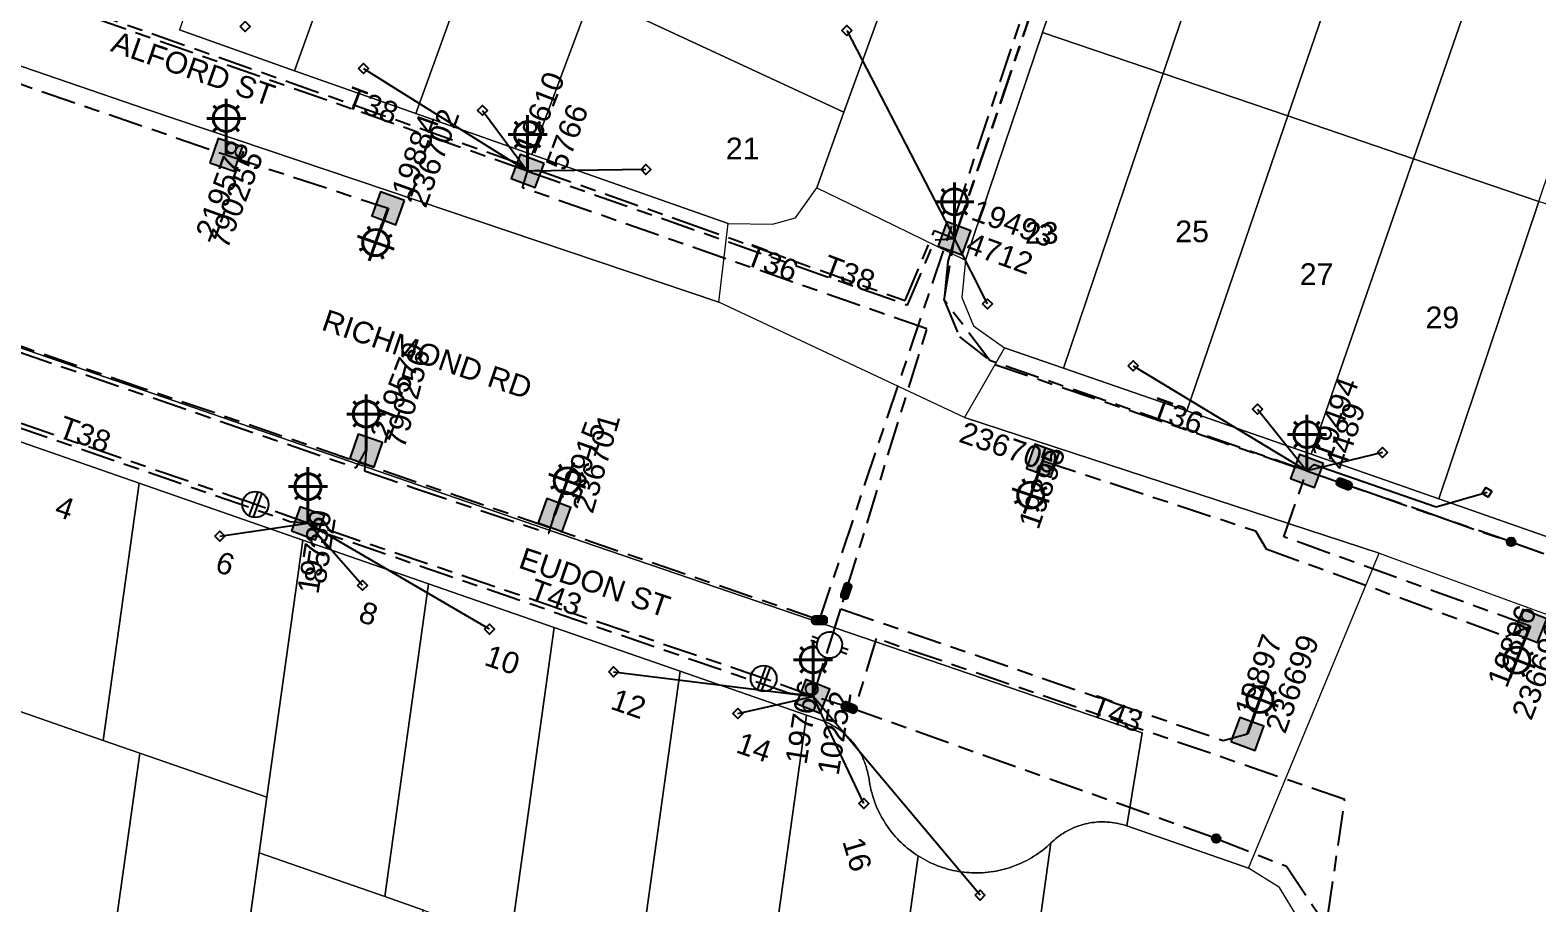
# Model space of a CAD drawing. Header units: metres. Extents: x 301341 to 310479, y 6262403 to 6265281.
# Drawn here: x 302830.4 to 303004.3, y 6264211.5 to 6264312.3 of the extents above; entities that cross this region are included whole.
import ezdxf
from ezdxf.enums import TextEntityAlignment as Align

# ---------------------------------------------------------------- set-up
doc = ezdxf.new("R2010")
doc.units = ezdxf.units.M
doc.linetypes.add('Cable Exist UG', pattern=[8.2, 4, -1.2, 1.8, -1.2])
doc.layers.get('0').update_dxf_attribs({"color": 6})
doc.layers.add('Cadastre Land Parcels_SP_EXT', color=9, linetype='Continuous', lineweight=5)
doc.layers.add('Cadastre Roads_SP_EXT', color=9, linetype='Continuous', lineweight=5)
for name, color, linetype in [('Equip_HV_EXT', 7, 'Continuous'), ('Equip_LV_EXT', 7, 'Continuous'), ('Equip_SL_EXT', 7, 'Continuous'), ('Equip_SP_SL_EXT', 7, 'Continuous'), ('Mains_HV_EXT', 7, 'Continuous'), ('Mains_LV_EXT', 7, 'Continuous'), ('Mains_SL_EXT', 7, 'Continuous'), ('Services_SP_EXT', 7, 'Continuous'), ('SupportsUG_SP_LV_SL_EXT', 7, 'Continuous')]:
    doc.layers.add(name, color=color, linetype=linetype)
doc.styles.add('COLUMN_LABEL', font='arial.ttf')
doc.styles.add('iecARIAL', font='arial.ttf', dxfattribs={"height": 2})
doc.styles.add('POLE_LABEL', font='arial.ttf')
doc.styles.get("Standard").update_dxf_attribs({"font": 'arial.ttf'})

# ---------------------------------------------------------------- blocks, each defined once
blk = doc.blocks.new('COLUMN_EXT')
blk.add_hatch(color=256).paths.add_polyline_path([(-1.49, 1.48), (-1.49, -1.49), (1.48, -1.49), (1.48, 1.48)])
blk.add_lwpolyline([(-1.49, -1.49), (1.48, -1.49), (1.48, 1.48), (-1.49, 1.48)], close=True)
for tag, height, style, flags, p in [('ASSET_NUM', 2.5, 'COLUMN_LABEL', 8, (2, 2)), ('STRUCTURE_PLANT_NUMBER', 0.2, 'POLE_LABEL', 9, (1.81, 0.03)), ('STREET_CODE', 0.2, 'COLUMN_LABEL', 9, (1.81, -0.2))]:
    blk.add_attdef(tag, text='', height=height, dxfattribs=dict(style=style, flags=flags)).set_placement(p, align=Align.MIDDLE_LEFT)
at = {"flags": 9}
for tag, p in [('COLUMN_TYPE', (1.81, -0.4)), ('OWNED_BY', (1.81, -0.6)), ('STATE', (1.81, -0.8)), ('USAGE', (1.81, -1)), ('STREETNAME', (1.81, -1.6)), ('SUBURB', (1.81, -1.8)), ('LEGEND', (1.81, -1.2)), ('LOCATION', (1.81, -1.4)), ('NOTES', (1.81, -2))]:
    blk.add_attdef(tag, text='', height=0.2, dxfattribs=at).set_placement(p, align=Align.MIDDLE_LEFT)
at = {"flags": 1}
blk.add_attdef('Z', (1.81, -2.35), '', height=0.2, dxfattribs=at)
blk = doc.blocks.new('SL_LANTERN_EXT')
at = {"lineweight": 40}
for p, q in [((-1.46, 5.68), (-1.06, 5.28)), ((0, 1.97), (0, 6.47)), ((1.46, 5.68), (1.06, 5.28)), ((-2.25, 4.22), (2.25, 4.22)), ((-1.46, 2.76), (-1.06, 3.16)), ((0, 0), (0, 2.72)), ((1.46, 2.76), (1.06, 3.16))]:
    blk.add_line(p, q, dxfattribs=at)
blk.add_circle((0, 4.22), 1.5, dxfattribs=at)
at = {"style": 'iecARIAL', "flags": 8}
blk.add_attdef('ASSET_NUM', (1.5, 1.5), '', height=2.5, dxfattribs=at)
for tag, p, height, flags in [('OPERATING_VOLTAGE', (0.98, -1.65), 0.2, 9), ('ORIENTATION', (0.98, -1.85), 0.2, 9), ('CONSTRUCTED_VOLTAGE', (0.98, -0.65), 0.2, 9), ('CONTROL_TYPE', (0.98, -0.85), 0.2, 9), ('LANTERN_PURPOSE', (0.98, -1.05), 0.2, 9), ('LANTERN_TYPE', (0.98, -1.25), 0.2, 9), ('NO_PHASES', (0.98, -1.45), 0.2, 9), ('LNUMBER', (2.18, -3.25), 2.5, 8), ('OWNED_BY', (0.98, -2.05), 0.2, 9), ('STATE', (0.98, -2.25), 0.2, 9), ('USAGE', (0.98, -2.45), 0.2, 9), ('CEXIST', (0.98, -2.65), 0.2, 9), ('CNEW', (0.98, -2.85), 0.2, 9), ('CNUMBER', (0.98, -3.05), 0.2, 9), ('CREMOVE', (0.98, -3.25), 0.2, 9), ('CREPLACE', (0.98, -3.45), 0.2, 9), ('LKINGHEIGHT', (0.98, -3.65), 0.2, 9), ('LBRACKET', (0.98, -3.85), 0.2, 9), ('LBRACKETVOCAB', (0.98, -4.05), 0.2, 9), ('LCATEGORY', (0.98, -4.25), 0.2, 9), ('LCHARGE1', (0.98, -4.45), 0.2, 9), ('LCHARGE1PERCENT', (0.98, -4.65), 0.2, 9), ('LCHARGE2', (0.98, -4.85), 0.2, 9), ('LCHARGE2PERCENT', (0.98, -5.05), 0.2, 9), ('LCHARGE3', (0.98, -5.25), 0.2, 9), ('LCHARGE3PERCENT', (0.98, -5.45), 0.2, 9), ('LEXIST', (0.98, -5.65), 0.2, 9), ('LLAMP', (0.98, -5.85), 0.2, 9), ('LLAMPVOCAB', (0.98, -6.05), 0.2, 9), ('LMAST', (0.98, -6.25), 0.2, 9), ('LMASTVOCAB', (0.98, -6.45), 0.2, 9), ('LNEW', (0.98, -6.65), 0.2, 9), ('LANTNUMBER', (0.98, -6.85), 0.2, 9), ('LOUTREACH', (0.98, -7.25), 0.2, 9), ('LOUTREACHVOCAB', (0.98, -7.45), 0.2, 9), ('LRATECODE', (0.98, -7.65), 0.2, 9), ('LREMOVE', (0.98, -7.85), 0.2, 9), ('LREPLACE', (0.98, -8.05), 0.2, 9), ('LTYPE', (0.98, -8.25), 0.2, 9), ('LTYPEVOCAB', (0.98, -8.45), 0.2, 9), ('LEGEND', (0.98, -8.65), 0.2, 9), ('LOCATION', (0.98, -8.85), 0.2, 9), ('STREETNAME', (0.98, -9.25), 0.2, 9), ('SUBURB', (0.98, -9.45), 0.2, 1), ('NOTES', (0.98, -9.05), 0.2, 9)]:
    blk.add_attdef(tag, p, '', height=height, dxfattribs=dict(flags=flags))
blk = doc.blocks.new('CCP_EXT')
at = {"flags": 9}
for tag, p in [('STATE', (0, -1.8)), ('LIFE_SUPPORT', (0, -1.6)), ('NOTES', (0, -2))]:
    blk.add_attdef(tag, text='', height=0.2, dxfattribs=at).set_placement(p, align=Align.MIDDLE_LEFT)
blk.add_wipeout([(0, 0.57), (0.57, 0), (0, -0.57), (-0.57, 0)])
blk.add_lwpolyline([(-0.57, 0), (0, 0.57), (0.57, 0), (0, -0.57), (-0.57, 0)])
at = {"flags": 1}
blk.add_attdef('Z', (0, 0), '', height=0.2, dxfattribs=at)
at = {"flags": 9}
for tag, p in [('CCP_TYPE', (0, 0)), ('CONSTRUCTED_VOLTAGE', (0, -0.2)), ('OPERATING_VOLTAGE', (0, -0.6)), ('ORIENTATION', (0, -0.8)), ('OWNED_BY', (0, -1)), ('NO_PHASES', (0, -0.4)), ('USAGE', (0, -1.2)), ('LEGEND', (0, -1.4))]:
    blk.add_attdef(tag, text='', height=0.2, dxfattribs=at).set_placement(p, align=Align.MIDDLE_LEFT)
blk = doc.blocks.new('LV_STJ_EXT')
h = blk.add_hatch(color=256)
edge = h.paths.add_edge_path()
edge.add_ellipse((-0.59, 0.13), major_axis=(0.226, 0.226), ratio=1, start_angle=45, end_angle=135)
edge.add_line((-0.91, 0.13), (-0.91, -0.13))
edge.add_ellipse((-0.59, -0.13), major_axis=(0.226, 0.226), ratio=1, start_angle=135, end_angle=225)
edge.add_line((-0.59, -0.45), (0.59, -0.45))
edge.add_ellipse((0.59, -0.13), major_axis=(-0.226, 0.226), ratio=1, start_angle=135, end_angle=225)
edge.add_line((0.91, -0.13), (0.91, 0.13))
edge.add_ellipse((0.59, 0.13), major_axis=(-0.226, 0.226), ratio=1, start_angle=225, end_angle=315)
edge.add_line((0.59, 0.45), (-0.59, 0.45))
blk.add_lwpolyline([(-0.91, 0.13), (-0.91, -0.13, 0.414214), (-0.59, -0.45), (0.59, -0.45, 0.414214), (0.91, -0.13), (0.91, 0.13, 0.414214), (0.59, 0.45), (-0.59, 0.45, 0.414214)], format="xyb", close=True)
at = {"flags": 1}
blk.add_attdef('Z', (0, 0), '', height=0.2, dxfattribs=at)
at = {"flags": 9}
for tag, p in [('ORIENTATION', (0, 0)), ('USAGE', (0, -0.2)), ('LEGEND', (0, -0.4)), ('NOTES', (0, -0.6))]:
    blk.add_attdef(tag, text='', height=0.2, dxfattribs=at).set_placement(p, align=Align.MIDDLE_LEFT)
blk = doc.blocks.new('HV_STJ_EXT')
h = blk.add_hatch(color=256)
edge = h.paths.add_edge_path()
edge.add_ellipse((-0.59, 0.13), major_axis=(0.226, 0.226), ratio=1, start_angle=45, end_angle=135)
edge.add_line((-0.91, 0.13), (-0.91, -0.13))
edge.add_ellipse((-0.59, -0.13), major_axis=(0.226, 0.226), ratio=1, start_angle=135, end_angle=225)
edge.add_line((-0.59, -0.45), (0.59, -0.45))
edge.add_ellipse((0.59, -0.13), major_axis=(-0.226, 0.226), ratio=1, start_angle=135, end_angle=225)
edge.add_line((0.91, -0.13), (0.91, 0.13))
edge.add_ellipse((0.59, 0.13), major_axis=(-0.226, 0.226), ratio=1, start_angle=225, end_angle=315)
edge.add_line((0.59, 0.45), (-0.59, 0.45))
blk.add_lwpolyline([(-0.91, 0.13), (-0.91, -0.13, 0.414214), (-0.59, -0.45), (0.59, -0.45, 0.414214), (0.91, -0.13), (0.91, 0.13, 0.414214), (0.59, 0.45), (-0.59, 0.45, 0.414214)], format="xyb", close=True)
for tag, flags, p in [('ORIENTATION', 9, (1.5, 0)), ('Z', 1, (1.5, -0.8)), ('USAGE', 9, (1.5, -0.2)), ('LEGEND', 9, (1.5, -0.4)), ('NOTES', 9, (1.5, -0.6))]:
    blk.add_attdef(tag, text='', height=0.2, dxfattribs=dict(flags=flags)).set_placement(p, align=Align.MIDDLE_LEFT)
blk = doc.blocks.new('SL_STJ_EXT')
h = blk.add_hatch(color=256)
edge = h.paths.add_edge_path()
edge.add_ellipse((-0.59, 0.13), major_axis=(0.226, 0.226), ratio=1, start_angle=45, end_angle=135)
edge.add_line((-0.91, 0.13), (-0.91, -0.13))
edge.add_ellipse((-0.59, -0.13), major_axis=(0.226, 0.226), ratio=1, start_angle=135, end_angle=225)
edge.add_line((-0.59, -0.45), (0.59, -0.45))
edge.add_ellipse((0.59, -0.13), major_axis=(-0.226, 0.226), ratio=1, start_angle=135, end_angle=225)
edge.add_line((0.91, -0.13), (0.91, 0.13))
edge.add_ellipse((0.59, 0.13), major_axis=(-0.226, 0.226), ratio=1, start_angle=225, end_angle=315)
edge.add_line((0.59, 0.45), (-0.59, 0.45))
blk.add_lwpolyline([(-0.91, 0.13), (-0.91, -0.13, 0.414214), (-0.59, -0.45), (0.59, -0.45, 0.414214), (0.91, -0.13), (0.91, 0.13, 0.414214), (0.59, 0.45), (-0.59, 0.45, 0.414214)], format="xyb", close=True)
at = {"flags": 1}
blk.add_attdef('Z', (0, 0), '', height=0.2, dxfattribs=at)
at = {"flags": 9}
for tag, p in [('ORIENTATION', (0, 0)), ('USAGE', (0, -0.2)), ('LEGEND', (0, -0.4)), ('NOTES', (0, -0.6))]:
    blk.add_attdef(tag, text='', height=0.2, dxfattribs=at).set_placement(p, align=Align.MIDDLE_LEFT)
blk = doc.blocks.new('LV_UG_LINKS_CLOSED_EXT')
blk.add_wipeout([(-1.06, 1.06), (-1.18, 0.92), (-1.29, 0.76), (-1.37, 0.59), (-1.43, 0.42), (-1.48, 0.23), (-1.49, 0.05), (-1.49, -0.14), (-1.46, -0.33), (-1.41, -0.51), (-1.33, -0.68), (-1.24, -0.84), (-1.12, -0.99), (-0.99, -1.12), (-0.84, -1.24), (-0.68, -1.33), (-0.51, -1.41), (-0.33, -1.46), (-0.14, -1.49), (0.05, -1.49), (0.23, -1.48), (0.42, -1.43), (0.59, -1.37), (0.76, -1.29), (0.92, -1.18), (1.06, -1.06), (1.18, -0.92), (1.29, -0.76), (1.37, -0.59), (1.43, -0.42), (1.48, -0.23), (1.49, -0.05), (1.49, 0.14), (1.46, 0.33), (1.41, 0.51), (1.33, 0.68), (1.24, 0.84), (1.12, 0.99), (0.99, 1.12), (0.84, 1.24), (0.68, 1.33), (0.51, 1.41), (0.33, 1.46), (0.14, 1.49), (-0.05, 1.49), (-0.23, 1.48), (-0.42, 1.43), (-0.59, 1.37), (-0.76, 1.29), (-0.92, 1.18)])
for p, q in [((-0.25, -1.48), (-0.25, 1.48)), ((0.25, -1.48), (0.25, 1.48))]:
    blk.add_line(p, q)
blk.add_circle((0, 0), 1.5)
at = {"flags": 9}
for tag, p in [('ACTUAL_STATUS', (0, 0)), ('CONSTRUCTED_VOLTAGE', (0, -0.2)), ('OPERATING_VOLTAGE', (0, -0.6)), ('ORIENTATION', (0, -0.8)), ('STATE', (0, -1)), ('SWITCH_TYPE', (0, -1.2)), ('NO_PHASES', (0, -0.4)), ('USAGE', (0, -1.4)), ('NOTES', (0, -1.6))]:
    blk.add_attdef(tag, text='', height=0.2, dxfattribs=at).set_placement(p, align=Align.MIDDLE_LEFT)
at = {"flags": 1}
blk.add_attdef('Z', (0, 0), '', height=0.2, dxfattribs=at)
blk = doc.blocks.new('LV_UG_LINKS_OPEN_EXT')
for p, q in [((-0.25, 1.47), (-0.25, 2.22)), ((0.25, 1.47), (0.25, 2.22)), ((-0.25, -1.47), (-0.25, -2.22)), ((0.25, -1.47), (0.25, -2.22))]:
    blk.add_line(p, q)
at = {"flags": 9}
for tag, p in [('ACTUAL_STATUS', (0, 0)), ('CONSTRUCTED_VOLTAGE', (0, -0.2)), ('OPERATING_VOLTAGE', (0, -0.6)), ('ORIENTATION', (0, -0.8)), ('STATE', (0, -1)), ('SWITCH_TYPE', (0, -1.2)), ('NO_PHASES', (0, -0.4)), ('USAGE', (0, -1.4)), ('NOTES', (0, -1.6))]:
    blk.add_attdef(tag, text='', height=0.2, dxfattribs=at).set_placement(p, align=Align.MIDDLE_LEFT)
at = {"flags": 1}
blk.add_attdef('Z', (0, 0), '', height=0.2, dxfattribs=at)
blk.add_wipeout([(-0.25, 1.47), (-0.43, 1.43), (-0.61, 1.36), (-0.77, 1.28), (-0.93, 1.17), (-1.07, 1.05), (-1.19, 0.9), (-1.29, 0.75), (-1.38, 0.58), (-1.44, 0.4), (-1.48, 0.22), (-1.49, 0.03), (-1.49, -0.16), (-1.45, -0.34), (-1.4, -0.52), (-1.32, -0.69), (-1.23, -0.85), (-1.11, -1), (-0.98, -1.13), (-0.83, -1.24), (-0.66, -1.34), (-0.49, -1.41), (-0.31, -1.46), (-0.13, -1.49), (0.06, -1.49), (0.25, -1.47), (0.43, -1.43), (0.61, -1.36), (0.77, -1.28), (0.93, -1.17), (1.07, -1.05), (1.19, -0.9), (1.29, -0.75), (1.38, -0.58), (1.44, -0.4), (1.48, -0.22), (1.49, -0.03), (1.49, 0.16), (1.45, 0.34), (1.4, 0.52), (1.32, 0.69), (1.23, 0.85), (1.11, 1), (0.98, 1.13), (0.83, 1.24), (0.66, 1.34), (0.49, 1.41), (0.31, 1.46), (0.13, 1.49), (-0.06, 1.49)])
blk.add_lwpolyline([(0, -1.49, 1), (0, 1.49, 1)], format="xyb", close=True)
blk = doc.blocks.new('CONNECTOR_NODE_EXT')
h = blk.add_hatch(color=256)
edge = h.paths.add_edge_path()
edge.add_arc((0, 0), 0.5, 0, 360)
blk.add_circle((0, 0), 0.5)
at = {"flags": 1}
blk.add_attdef('Z', (0, 0), '', height=0.2, dxfattribs=at)
at = {"flags": 9}
for tag, p in [('CONNECTOR_TYPE', (0, 0)), ('CONSTRUCTED_VOLTAGE', (0, -0.2)), ('OPERATING_VOLTAGE', (0, -0.6)), ('ORIENTATION', (0, -0.8)), ('SUBTYPE', (0, -1)), ('NO_PHASES', (0, -0.4)), ('USAGE', (0, -1.2)), ('NOTES', (0, -1.4))]:
    blk.add_attdef(tag, text='', height=0.2, dxfattribs=at).set_placement(p, align=Align.MIDDLE_LEFT)

msp = doc.modelspace()

# ---------------------------------------------------------------- linework, layer by layer
at = {"layer": 'Cadastre Land Parcels_SP_EXT', "linetype": 'Continuous'}
for points in [[(302873.42, 6264342.39), (302859.86, 6264347.13), (302847.62, 6264312.31), (302860.9, 6264307.58), (302873.42, 6264342.39)], [(302973.47, 6264343.69), (302966.5, 6264346.05), (302962.9, 6264346.08), (302958.95, 6264343.41), (302956.72, 6264339.86), (302947.27, 6264311.98), (302961.18, 6264307.25), (302973.47, 6264343.69)], [(302887.5, 6264337.48), (302873.42, 6264342.39), (302860.9, 6264307.58), (302874.92, 6264302.64), (302887.5, 6264337.48)], [(302988.05, 6264338.76), (302973.47, 6264343.69), (302961.18, 6264307.25), (302975.58, 6264302.35), (302988.05, 6264338.76)], [(302901.14, 6264332.72), (302887.5, 6264337.48), (302874.92, 6264302.64), (302888.32, 6264297.91), (302895.19, 6264316.36), (302900.31, 6264330.3), (302901.14, 6264332.72)], [(302990.08, 6264297.41), (303002.66, 6264333.84), (302988.05, 6264338.76), (302975.58, 6264302.35), (302990.08, 6264297.41)], [(303016.85, 6264329.02), (303002.66, 6264333.84), (302990.08, 6264297.41), (303004.56, 6264292.48), (303016.85, 6264329.02)], [(302930.41, 6264319.52), (302900.31, 6264330.3), (302895.19, 6264316.36), (302924.34, 6264302.8), (302930.41, 6264319.52)], [(302924.34, 6264302.8), (302895.19, 6264316.36), (302888.32, 6264297.91), (302910.97, 6264289.94), (302916.08, 6264289.84), (302918.76, 6264290.59), (302921.2, 6264294.04), (302924.34, 6264302.8)], [(302961.18, 6264307.25), (302947.27, 6264311.98), (302938.36, 6264285.69), (302937.95, 6264281.38), (302939.31, 6264278.11), (302942.86, 6264275.57), (302949.69, 6264273.2), (302961.18, 6264307.25)], [(302975.58, 6264302.35), (302961.18, 6264307.25), (302949.69, 6264273.2), (302963.91, 6264268.27), (302975.58, 6264302.35)], [(302990.08, 6264297.41), (302975.58, 6264302.35), (302963.91, 6264268.27), (302978.28, 6264263.27), (302990.08, 6264297.41)], [(303004.56, 6264292.48), (302990.08, 6264297.41), (302978.28, 6264263.27), (302993.02, 6264258.14), (303004.56, 6264292.48)], [(303019.34, 6264287.45), (303004.56, 6264292.48), (302993.02, 6264258.14), (303007.53, 6264253.05), (303019.34, 6264287.45)], [(302842.98, 6264259.93), (302825.03, 6264266.16), (302820.87, 6264236.45), (302828.36, 6264233.85), (302838.82, 6264230.22), (302842.98, 6264259.93)], [(302861.86, 6264253.36), (302842.98, 6264259.93), (302838.82, 6264230.22), (302843.04, 6264228.75), (302857.72, 6264223.66), (302861.86, 6264253.36)], [(302876.38, 6264248.31), (302861.86, 6264253.36), (302857.72, 6264223.66), (302856.82, 6264217.22), (302871.34, 6264212.17), (302876.38, 6264248.31)], [(302890.9, 6264243.26), (302876.38, 6264248.31), (302871.34, 6264212.17), (302875.8, 6264210.61), (302885.86, 6264207.11), (302890.9, 6264243.26)], [(302905.44, 6264238.21), (302890.9, 6264243.26), (302885.86, 6264207.11), (302894.2, 6264204.22), (302900.39, 6264202.08), (302905.44, 6264238.21)], [(302920.01, 6264233.15), (302905.44, 6264238.21), (302900.39, 6264202.08), (302913.79, 6264188.6), (302920.01, 6264233.15)], [(302843.04, 6264228.75), (302838.82, 6264230.22), (302828.36, 6264233.85), (302822.93, 6264194.92), (302837.6, 6264189.82), (302843.04, 6264228.75)], [(302856.82, 6264217.22), (302857.72, 6264223.66), (302843.04, 6264228.75), (302837.6, 6264189.82), (302852.28, 6264184.73), (302856.82, 6264217.22)], [(302871.34, 6264212.17), (302856.82, 6264217.22), (302852.28, 6264184.73), (302865.62, 6264180.1), (302875.8, 6264210.61), (302871.34, 6264212.17)]]:
    msp.add_lwpolyline(points, close=True, dxfattribs=at)
for points in [[(302927.37, 6264177.39), (302932.89, 6264216.88), (302932.89, 6264216.88), (302932.63, 6264217.05), (302932.38, 6264217.23), (302932.13, 6264217.41), (302931.88, 6264217.6), (302931.64, 6264217.79), (302931.4, 6264217.99), (302931.17, 6264218.2), (302930.95, 6264218.41), (302930.73, 6264218.63), (302930.51, 6264218.85), (302930.3, 6264219.08), (302930.1, 6264219.31), (302929.9, 6264219.55), (302929.71, 6264219.79), (302929.52, 6264220.04), (302929.35, 6264220.29), (302929.17, 6264220.55), (302929.01, 6264220.81), (302928.85, 6264221.08), (302928.69, 6264221.34), (302928.55, 6264221.62), (302928.4, 6264221.89), (302928.27, 6264222.17), (302928.15, 6264222.45), (302928.03, 6264222.74), (302927.91, 6264223.03), (302927.81, 6264223.32), (302927.71, 6264223.61), (302927.62, 6264223.91), (302927.54, 6264224.21), (302927.46, 6264224.51), (302927.4, 6264224.81), (302927.33, 6264225.11), (302927.28, 6264225.42), (302927.24, 6264225.72), (302927.2, 6264225.98), (302927.15, 6264226.24), (302927.1, 6264226.49), (302927.03, 6264226.74), (302926.96, 6264226.99), (302926.89, 6264227.24), (302926.8, 6264227.49), (302926.71, 6264227.73), (302926.61, 6264227.97), (302926.5, 6264228.21), (302926.39, 6264228.44), (302926.27, 6264228.67), (302926.14, 6264228.9), (302926, 6264229.12), (302925.86, 6264229.34), (302925.71, 6264229.55), (302925.55, 6264229.76), (302925.39, 6264229.96), (302925.22, 6264230.16), (302925.05, 6264230.35), (302924.87, 6264230.54), (302924.68, 6264230.72), (302924.49, 6264230.9), (302924.3, 6264231.07), (302924.1, 6264231.24), (302923.89, 6264231.39), (302923.68, 6264231.55), (302923.46, 6264231.69), (302923.24, 6264231.83), (302923.02, 6264231.96), (302922.79, 6264232.09), (302922.56, 6264232.2), (302922.32, 6264232.31), (302922.08, 6264232.42), (302921.84, 6264232.51), (302921.6, 6264232.6), (302920.01, 6264233.15), (302913.79, 6264188.6)], [(302976.81, 6264209.62), (302974.61, 6264213.22), (302971.05, 6264215.47), (302956.99, 6264220.34), (302956.75, 6264220.42), (302956.5, 6264220.5), (302956.26, 6264220.56), (302956.01, 6264220.62), (302955.76, 6264220.67), (302955.5, 6264220.71), (302955.25, 6264220.75), (302955, 6264220.78), (302954.74, 6264220.79), (302954.49, 6264220.81), (302954.23, 6264220.81), (302953.98, 6264220.81), (302953.72, 6264220.8), (302953.47, 6264220.78), (302953.21, 6264220.75), (302952.96, 6264220.72), (302952.71, 6264220.68), (302952.46, 6264220.63), (302952.21, 6264220.57), (302951.96, 6264220.51), (302951.72, 6264220.44), (302951.47, 6264220.36), (302951.23, 6264220.27), (302950.99, 6264220.18), (302950.76, 6264220.08), (302950.53, 6264219.97), (302950.3, 6264219.86), (302950.07, 6264219.74), (302949.85, 6264219.61), (302949.63, 6264219.48), (302949.42, 6264219.34), (302949.21, 6264219.19), (302949.01, 6264219.04), (302948.81, 6264218.88), (302948.61, 6264218.71), (302948.42, 6264218.54), (302948.24, 6264218.37), (302945.57, 6264199.25)], [(302945.57, 6264199.25), (302948.24, 6264218.37), (302948.24, 6264218.37), (302948.01, 6264218.15), (302947.77, 6264217.94), (302947.53, 6264217.74), (302947.29, 6264217.55), (302947.04, 6264217.36), (302946.78, 6264217.18), (302946.53, 6264217), (302946.26, 6264216.83), (302945.99, 6264216.67), (302945.72, 6264216.51), (302945.45, 6264216.36), (302945.17, 6264216.22), (302944.89, 6264216.08), (302944.6, 6264215.95), (302944.31, 6264215.83), (302944.02, 6264215.72), (302943.72, 6264215.61), (302943.43, 6264215.51), (302943.13, 6264215.42), (302942.82, 6264215.34), (302942.52, 6264215.26), (302942.21, 6264215.19), (302941.91, 6264215.13), (302941.6, 6264215.08), (302941.29, 6264215.03), (302940.98, 6264214.99), (302940.66, 6264214.96), (302940.35, 6264214.94), (302940.04, 6264214.92), (302939.72, 6264214.92), (302939.41, 6264214.92), (302939.1, 6264214.93), (302938.78, 6264214.95), (302938.47, 6264214.97), (302938.16, 6264215), (302937.85, 6264215.04), (302937.54, 6264215.09), (302937.23, 6264215.15), (302936.92, 6264215.21), (302936.62, 6264215.28), (302936.31, 6264215.36), (302936.01, 6264215.45), (302935.71, 6264215.54), (302935.42, 6264215.64), (302935.12, 6264215.75), (302934.83, 6264215.87), (302934.54, 6264215.99), (302934.26, 6264216.13), (302933.98, 6264216.26), (302933.7, 6264216.41), (302933.43, 6264216.56), (302933.16, 6264216.72), (302932.89, 6264216.88), (302927.37, 6264177.39)]]:
    msp.add_lwpolyline(points, dxfattribs=at)
at = {"layer": 'Mains_LV_EXT', "linetype": 'Cable Exist UG'}
msp.add_lwpolyline([(302937.1, 6264288.21), (302954.21, 6264338.69)], dxfattribs=at)
at = {"layer": 'Mains_SL_EXT', "linetype": 'Cable Exist UG'}
for points in [[(302954.21, 6264338.69), (302937.1, 6264288.21)], [(302808.5, 6264313.21), (302853.02, 6264297.85)], [(302853.02, 6264297.85), (302871.71, 6264291.69)], [(302819.93, 6264278.37), (302821.31, 6264277.77), (302868.02, 6264261.71), (302869.15, 6264263.72)], [(302869.18, 6264263.7), (302869, 6264261.34), (302874.66, 6264259.39)], [(302874.66, 6264259.39), (302890.28, 6264254.14), (302890.93, 6264256.25)], [(303001.37, 6264253.14), (303032.8, 6264242.21)], [(302967.31, 6264218.89), (302975.43, 6264215.68), (302979.05, 6264210.26), (302991.78, 6264208.65), (302990.35, 6264199.25)]]:
    msp.add_lwpolyline(points, dxfattribs=at)

# ---------------------------------------------------------------- block references
at = {"layer": 'Equip_HV_EXT'}
msp.add_blockref('HV_STJ_EXT', (302921.51, 6264244.11), dxfattribs=at)
at = {"layer": 'Equip_LV_EXT', "rotation": 71.01957392173227}
msp.add_blockref('LV_STJ_EXT', (302924.6, 6264247.48), dxfattribs=at)
at = {"layer": 'Equip_SL_EXT'}
for p, rotation in [((302982.09, 6264259.84), 159.6303837907094), ((302924.94, 6264234.03), 159.517338119531)]:
    msp.add_blockref('SL_STJ_EXT', p, dxfattribs=dict(at, rotation=rotation))
for p in [(303001.37, 6264253.14), (302967.31, 6264218.89)]:
    msp.add_blockref('CONNECTOR_NODE_EXT', p, dxfattribs=at)
at = {"layer": 'Equip_SP_SL_EXT'}
ref = msp.add_blockref('SL_LANTERN_EXT', (302887.82, 6264295.98), dxfattribs=at)
ref.add_attrib('ASSET_NUM', '19610', dxfattribs={"layer": '0', "height": 2.5, "rotation": 68.5078, "style": 'iecARIAL'}).set_placement((302889.32, 6264297.48), align=Align.BOTTOM_LEFT)
ref = msp.add_blockref('SL_LANTERN_EXT', (302853.02, 6264297.85), dxfattribs=at)
ref.add_attrib('ASSET_NUM', '219578', dxfattribs={"layer": '0', "height": 2.5, "rotation": 70.3298, "style": 'iecARIAL'}).set_placement((302854.52, 6264299.35), align=Align.MIDDLE_RIGHT)
ref = msp.add_blockref('SL_LANTERN_EXT', (302871.71, 6264291.69), dxfattribs=dict(at, rotation=160.1675997102997))
ref.add_attrib('ASSET_NUM', '19884', dxfattribs={"layer": '0', "height": 2.5, "rotation": 70.2766, "style": 'iecARIAL'}).set_placement((302873.21, 6264293.19), align=Align.MIDDLE_LEFT)
ref = msp.add_blockref('SL_LANTERN_EXT', (302937.1, 6264288.21), dxfattribs=at)
ref.add_attrib('ASSET_NUM', '19493', dxfattribs={"layer": '0', "height": 2.5, "rotation": 340.178, "style": 'iecARIAL'}).set_placement((302938.6, 6264289.71), align=Align.BOTTOM_LEFT)
ref = msp.add_blockref('SL_LANTERN_EXT', (302869.18, 6264263.7), dxfattribs=at)
ref.add_attrib('ASSET_NUM', '219579', dxfattribs={"layer": '0', "height": 2.5, "rotation": 68.9623, "style": 'iecARIAL'}).set_placement((302870.68, 6264265.2), align=Align.MIDDLE_LEFT)
ref = msp.add_blockref('SL_LANTERN_EXT', (302977.79, 6264261.34), dxfattribs=at)
ref.add_attrib('ASSET_NUM', '19494', dxfattribs={"layer": '0', "height": 2.5, "rotation": 69.8614, "style": 'iecARIAL'}).set_placement((302979.29, 6264262.84), align=Align.MIDDLE_LEFT)
ref = msp.add_blockref('SL_LANTERN_EXT', (302890.93, 6264256.25), dxfattribs=dict(at, rotation=339.9917501379053))
ref.add_attrib('ASSET_NUM', '19915', dxfattribs={"layer": '0', "height": 2.5, "rotation": 70.1731, "style": 'iecARIAL'}).set_placement((302892.43, 6264257.75), align=Align.MIDDLE_LEFT)
ref = msp.add_blockref('SL_LANTERN_EXT', (302947.29, 6264262.53), dxfattribs=dict(at, rotation=160.7008144651046))
ref.add_attrib('ASSET_NUM', '19895', dxfattribs={"layer": '0', "height": 2.5, "rotation": 70.8097, "style": 'iecARIAL'}).set_placement((302948.79, 6264264.03), align=Align.MIDDLE_RIGHT)
ref = msp.add_blockref('SL_LANTERN_EXT', (302862.46, 6264255.31), dxfattribs=at)
ref.add_attrib('ASSET_NUM', '19730', dxfattribs={"layer": '0', "height": 2.5, "rotation": 80.9164, "style": 'iecARIAL'}).set_placement((302863.96, 6264256.81), align=Align.MIDDLE_RIGHT)
ref = msp.add_blockref('SL_LANTERN_EXT', (303003.56, 6264243.43), dxfattribs=dict(at, rotation=158.7210179187231))
ref.add_attrib('ASSET_NUM', '19896', dxfattribs={"layer": '0', "height": 2.5, "rotation": 68.8299, "style": 'iecARIAL'}).set_placement((303005.06, 6264244.93), align=Align.BOTTOM_RIGHT)
ref = msp.add_blockref('SL_LANTERN_EXT', (302920.78, 6264235.31), dxfattribs=at)
ref.add_attrib('ASSET_NUM', '19766', dxfattribs={"layer": '0', "height": 2.5, "rotation": 80.9142, "style": 'iecARIAL'}).set_placement((302922.28, 6264236.81), align=Align.BOTTOM_RIGHT)
ref = msp.add_blockref('SL_LANTERN_EXT', (302970.92, 6264230.97), dxfattribs=dict(at, rotation=339.9917501150832))
ref.add_attrib('ASSET_NUM', '19897', dxfattribs={"layer": '0', "height": 2.5, "rotation": 70.1731, "style": 'iecARIAL'}).set_placement((302972.42, 6264232.47), align=Align.BOTTOM_LEFT)
at = {"layer": 'SupportsUG_SP_LV_SL_EXT'}
ref = msp.add_blockref('COLUMN_EXT', (302871.71, 6264291.69), dxfattribs=dict(at, rotation=160.1675997102997))
ref.add_attrib('ASSET_NUM', '236702', dxfattribs={"layer": '0', "height": 2.5, "rotation": 70.2766, "style": 'COLUMN_LABEL'}).set_placement((302873.71, 6264292.44), align=Align.TOP_LEFT)
ref = msp.add_blockref('COLUMN_EXT', (302887.82, 6264295.98), dxfattribs=dict(at, rotation=159.3942886700208))
ref.add_attrib('ASSET_NUM', '5766', dxfattribs={"layer": '0', "height": 2.5, "rotation": 69.5027, "style": 'COLUMN_LABEL'}).set_placement((302889.82, 6264296.73), align=Align.TOP_LEFT)
ref = msp.add_blockref('COLUMN_EXT', (302853.02, 6264297.85), dxfattribs=dict(at, rotation=341.0853444652504))
ref.add_attrib('ASSET_NUM', '790255', dxfattribs={"layer": '0', "height": 2.5, "rotation": 68.8801, "style": 'COLUMN_LABEL'}).set_placement((302855.02, 6264298.6), align=Align.TOP_RIGHT)
ref = msp.add_blockref('COLUMN_EXT', (302937.1, 6264288.21), dxfattribs=dict(at, rotation=70.21424982532875))
ref.add_attrib('ASSET_NUM', '4712', dxfattribs={"layer": '0', "height": 2.5, "rotation": 340.178, "style": 'COLUMN_LABEL'}).set_placement((302939.1, 6264288.96), align=Align.TOP_LEFT)
ref = msp.add_blockref('COLUMN_EXT', (302869.18, 6264263.7), dxfattribs=dict(at, rotation=341.2564266303434))
ref.add_attrib('ASSET_NUM', '790256', dxfattribs={"layer": '0', "height": 2.5, "rotation": 74.9989, "style": 'COLUMN_LABEL'}).set_placement((302871.18, 6264264.45), align=Align.TOP_LEFT)
ref = msp.add_blockref('COLUMN_EXT', (302977.79, 6264261.34), dxfattribs=dict(at, rotation=159.6343854007071))
ref.add_attrib('ASSET_NUM', '4489', dxfattribs={"layer": '0', "height": 2.5, "rotation": 71.865, "style": 'COLUMN_LABEL'}).set_placement((302979.79, 6264262.09), align=Align.TOP_LEFT)
ref = msp.add_blockref('COLUMN_EXT', (302890.93, 6264256.25), dxfattribs=dict(at, rotation=339.9917501379053))
ref.add_attrib('ASSET_NUM', '236701', dxfattribs={"layer": '0', "height": 2.5, "rotation": 74.0152, "style": 'COLUMN_LABEL'}).set_placement((302892.93, 6264257), align=Align.TOP_LEFT)
ref = msp.add_blockref('COLUMN_EXT', (302947.29, 6264262.53), dxfattribs=dict(at, rotation=160.7008144651046))
ref.add_attrib('ASSET_NUM', '236700', dxfattribs={"layer": '0', "height": 2.5, "rotation": 340.7735, "style": 'COLUMN_LABEL'}).set_placement((302949.29, 6264263.28), align=Align.TOP_RIGHT)
ref = msp.add_blockref('COLUMN_EXT', (302862.46, 6264255.31), dxfattribs=dict(at, rotation=340.1460119834026))
ref.add_attrib('ASSET_NUM', '8522', dxfattribs={"layer": '0', "height": 2.5, "rotation": 80.9164, "style": 'COLUMN_LABEL'}).set_placement((302864.46, 6264256.06), align=Align.MIDDLE_RIGHT)
ref = msp.add_blockref('COLUMN_EXT', (303003.56, 6264243.43), dxfattribs=dict(at, rotation=158.7210179187231))
ref.add_attrib('ASSET_NUM', '236698', dxfattribs={"layer": '0', "height": 2.5, "rotation": 68.8299, "style": 'COLUMN_LABEL'}).set_placement((303005.56, 6264244.18), align=Align.TOP_RIGHT)
ref = msp.add_blockref('COLUMN_EXT', (302970.92, 6264230.97), dxfattribs=dict(at, rotation=339.9917501150832))
ref.add_attrib('ASSET_NUM', '236699', dxfattribs={"layer": '0', "height": 2.5, "rotation": 70.0612, "style": 'COLUMN_LABEL'}).set_placement((302972.92, 6264231.72), align=Align.TOP_LEFT)
ref = msp.add_blockref('COLUMN_EXT', (302920.78, 6264235.31), dxfattribs=dict(at, rotation=338.1299009801859))
ref.add_attrib('ASSET_NUM', '10252', dxfattribs={"layer": '0', "height": 2.5, "rotation": 80.9142, "style": 'COLUMN_LABEL'}).set_placement((302922.78, 6264236.06), align=Align.TOP_RIGHT)

# ---------------------------------------------------------------- texts
at = {"layer": 'Cadastre Land Parcels_SP_EXT'}
for s, p in [('21', (302910.7, 6264297.35)), ('25', (302962.59, 6264287.77)), ('23', (302945.23, 6264287.6)), ('27', (302976.96, 6264282.83)), ('29', (302991.48, 6264277.83))]:
    msp.add_text(s, height=2.5, dxfattribs=at).set_placement(p)
for s, rotation, p in [('4', 341.1445, (302833.07, 6264256.22)), ('6', 341.1754, (302851.59, 6264249.78)), ('8', 341.2657, (302868.14, 6264244.01)), ('10', 341.256, (302882.68, 6264238.97)), ('12', 341.1112, (302897.24, 6264233.9)), ('14', 341.1648, (302911.73, 6264228.87)), ('16', 286.4687, (302924.13, 6264218.57))]:
    msp.add_text(s, height=2.5, rotation=rotation, dxfattribs=at).set_placement(p)
at = {"layer": 'Cadastre Roads_SP_EXT'}
for s, rotation, p in [('RICHMOND RD', 341.246, (302863.89, 6264277.7)), ('EUDON ST', 341.1176, (302886.63, 6264250.21))]:
    msp.add_text(s, height=2.5, rotation=rotation, dxfattribs=at).set_placement(p)
at = {"layer": 'Mains_LV_EXT'}
for s, rotation, p in [('T38', 339.4016, (302866.63, 6264303.47)), ('T36', 339.4172, (302912.77, 6264285.26)), ('T38', 339.4535, (302921.68, 6264284.03)), ('T36', 340.0124, (302959.59, 6264267.56)), ('T38', 340.0819, (302833.46, 6264265.42)), ('T43', 340.0716, (302887.83, 6264246.61)), ('T43', 339.777, (302952.58, 6264233.17))]:
    msp.add_text(s, height=2.5, rotation=rotation, dxfattribs=at).set_placement(p)

# ---------------------------------------------------------------- next in the draw order: block references
at = {"layer": 'Services_SP_EXT'}
for p in [(302855.21, 6264312.69), (302924.68, 6264312.22), (302868.88, 6264307.84), (302882.61, 6264303), (302901.48, 6264296.16), (302940.92, 6264280.63), (302957.72, 6264273.49), (302972.08, 6264268.49), (302986.51, 6264263.47), (302852.28, 6264253.8), (302868.75, 6264248.13), (302883.42, 6264243.07), (302897.75, 6264238.14), (302912.08, 6264233.32), (302926.64, 6264222.93), (302940.05, 6264212.34)]:
    msp.add_blockref('CCP_EXT', p, dxfattribs=at)
at = {"layer": 'Services_SP_EXT', "rotation": 194.2972796829818}
msp.add_blockref('CCP_EXT', (302998.58, 6264258.88), dxfattribs=at)

# ---------------------------------------------------------------- next in the draw order: linework, layer by layer
at = {"layer": 'Cadastre Roads_SP_EXT', "linetype": 'Continuous'}
msp.add_lwpolyline([(302956.72, 6264339.86), (302949.83, 6264343.43), (302940.76, 6264348.14), (302936.1, 6264335.24), (302930.41, 6264319.52), (302924.34, 6264302.8), (302921.2, 6264294.04), (302928.58, 6264290.45), (302938.36, 6264285.69), (302947.27, 6264311.98), (302956.72, 6264339.86)], close=True, dxfattribs=at)
for points in [[(302738.53, 6264323.8), (302730.91, 6264298.83), (302756.23, 6264290.04), (302779.04, 6264282.13), (302783.68, 6264291.44), (302814.28, 6264280.73), (302894.25, 6264253.14), (302958.78, 6264231.1), (302956.99, 6264220.34), (302971.05, 6264215.47), (302979.32, 6264235.4), (302986.14, 6264251.85), (302938.26, 6264267.5), (302909.91, 6264280.83), (302843.77, 6264303.14), (302843.77, 6264303.14), (302825.82, 6264309.31), (302797.48, 6264319.15)], [(302797.48, 6264319.15), (302825.83, 6264309.31), (302843.77, 6264303.14), (302909.91, 6264280.83), (302910.44, 6264285.4), (302910.97, 6264289.94), (302888.32, 6264297.91), (302874.92, 6264302.64), (302860.9, 6264307.58), (302847.62, 6264312.31)], [(302825.03, 6264266.16), (302842.98, 6264259.93), (302861.86, 6264253.36), (302876.38, 6264248.31), (302890.9, 6264243.26), (302905.44, 6264238.21), (302920.01, 6264233.15), (302921.6, 6264232.6), (302921.84, 6264232.51), (302922.08, 6264232.42), (302922.32, 6264232.31), (302922.56, 6264232.2), (302922.79, 6264232.09), (302923.02, 6264231.96), (302923.24, 6264231.83), (302923.46, 6264231.69), (302923.68, 6264231.55), (302923.89, 6264231.39), (302924.1, 6264231.24), (302924.3, 6264231.07), (302924.49, 6264230.9), (302924.68, 6264230.72), (302924.87, 6264230.54), (302925.05, 6264230.35), (302925.22, 6264230.16), (302925.39, 6264229.96), (302925.55, 6264229.76), (302925.71, 6264229.55), (302925.86, 6264229.34), (302926, 6264229.12), (302926.14, 6264228.9), (302926.27, 6264228.67), (302926.39, 6264228.44), (302926.5, 6264228.21), (302926.61, 6264227.97), (302926.71, 6264227.73), (302926.8, 6264227.49), (302926.89, 6264227.24), (302926.96, 6264226.99), (302927.03, 6264226.74), (302927.1, 6264226.49), (302927.15, 6264226.24), (302927.2, 6264225.98), (302927.24, 6264225.72), (302927.28, 6264225.42), (302927.33, 6264225.11), (302927.4, 6264224.81), (302927.46, 6264224.51), (302927.54, 6264224.21), (302927.62, 6264223.91), (302927.71, 6264223.61), (302927.81, 6264223.32), (302927.91, 6264223.03), (302928.03, 6264222.74), (302928.15, 6264222.45), (302928.27, 6264222.17), (302928.4, 6264221.89), (302928.55, 6264221.62), (302928.69, 6264221.34), (302928.85, 6264221.08), (302929.01, 6264220.81), (302929.17, 6264220.55), (302929.35, 6264220.29), (302929.52, 6264220.04), (302929.71, 6264219.79), (302929.9, 6264219.55), (302930.1, 6264219.31), (302930.3, 6264219.08), (302930.51, 6264218.85), (302930.73, 6264218.63), (302930.95, 6264218.41), (302931.17, 6264218.2), (302931.4, 6264217.99), (302931.64, 6264217.79), (302931.88, 6264217.6), (302932.13, 6264217.41), (302932.38, 6264217.23), (302932.63, 6264217.05), (302932.89, 6264216.88), (302933.16, 6264216.72), (302933.43, 6264216.56), (302933.7, 6264216.41), (302933.98, 6264216.26), (302934.26, 6264216.13), (302934.54, 6264215.99), (302934.83, 6264215.87), (302935.12, 6264215.75), (302935.42, 6264215.64), (302935.71, 6264215.54), (302936.01, 6264215.45), (302936.31, 6264215.36), (302936.62, 6264215.28), (302936.92, 6264215.21), (302937.23, 6264215.15), (302937.54, 6264215.09), (302937.85, 6264215.04), (302938.16, 6264215), (302938.47, 6264214.97), (302938.78, 6264214.95), (302939.1, 6264214.93), (302939.41, 6264214.92), (302939.72, 6264214.92), (302940.04, 6264214.92), (302940.35, 6264214.94), (302940.66, 6264214.96), (302940.98, 6264214.99), (302941.29, 6264215.03), (302941.6, 6264215.08), (302941.91, 6264215.13), (302942.21, 6264215.19), (302942.52, 6264215.26), (302942.82, 6264215.34), (302943.13, 6264215.42), (302943.43, 6264215.51), (302943.72, 6264215.61), (302944.02, 6264215.72), (302944.31, 6264215.83), (302944.6, 6264215.95), (302944.89, 6264216.08), (302945.17, 6264216.22), (302945.45, 6264216.36), (302945.72, 6264216.51), (302945.99, 6264216.67), (302946.26, 6264216.83), (302946.53, 6264217), (302946.78, 6264217.18), (302947.04, 6264217.36), (302947.29, 6264217.55), (302947.53, 6264217.74), (302947.77, 6264217.94), (302948.01, 6264218.15), (302948.24, 6264218.37), (302948.42, 6264218.54), (302948.61, 6264218.71), (302948.81, 6264218.88), (302949.01, 6264219.04), (302949.21, 6264219.19), (302949.42, 6264219.34), (302949.63, 6264219.48), (302949.85, 6264219.61), (302950.07, 6264219.74), (302950.3, 6264219.86), (302950.53, 6264219.97), (302950.76, 6264220.08), (302950.99, 6264220.18), (302951.23, 6264220.27), (302951.47, 6264220.36), (302951.72, 6264220.44), (302951.96, 6264220.51), (302952.21, 6264220.57), (302952.46, 6264220.63), (302952.71, 6264220.68), (302952.96, 6264220.72), (302953.21, 6264220.75), (302953.47, 6264220.78), (302953.72, 6264220.8), (302953.98, 6264220.81), (302954.23, 6264220.81), (302954.49, 6264220.81), (302954.74, 6264220.79), (302955, 6264220.78), (302955.25, 6264220.75), (302955.5, 6264220.71), (302955.76, 6264220.67), (302956.01, 6264220.62), (302956.26, 6264220.56), (302956.5, 6264220.5), (302956.75, 6264220.42), (302956.99, 6264220.34), (302958.78, 6264231.1), (302958.78, 6264231.1), (302894.25, 6264253.14), (302814.28, 6264280.73)], [(303007.53, 6264253.05), (302993.02, 6264258.14), (302978.28, 6264263.27), (302963.91, 6264268.27), (302949.69, 6264273.2), (302949.69, 6264273.2), (302942.86, 6264275.57), (302941.01, 6264272.32), (302938.26, 6264267.5), (302986.14, 6264251.85), (303018.67, 6264239.95)]]:
    msp.add_lwpolyline(points, dxfattribs=at)
at = {"layer": 'Mains_LV_EXT', "linetype": 'Cable Exist UG'}
for points in [[(302887.82, 6264295.98), (302832.65, 6264315.46)], [(302924.6, 6264247.48), (302933.91, 6264277.75), (302887.24, 6264294.06), (302887.82, 6264295.98)], [(302887.82, 6264295.98), (302931.69, 6264280.51), (302934.87, 6264288.03), (302937.1, 6264288.21)], [(302937.1, 6264288.21), (302936.34, 6264285.52), (302935.91, 6264281.08), (302937.68, 6264276.82), (302941.76, 6264273.65), (302977.79, 6264261.34)], [(302977.79, 6264261.34), (303030.88, 6264242.87)]]:
    msp.add_lwpolyline(points, dxfattribs=at)
at = {"layer": 'Mains_SL_EXT', "linetype": 'Cable Exist UG'}
for points in [[(302887.82, 6264295.98), (302886.88, 6264296.83), (302833.97, 6264315.52), (302832.65, 6264315.46)], [(302887.82, 6264295.98), (302889.05, 6264296.07), (302906.13, 6264290.05), (302931.4, 6264281.02), (302934.81, 6264289.13), (302937.1, 6264288.21)], [(302977.79, 6264261.34), (302941.18, 6264274.1), (302935.91, 6264281.08), (302937.1, 6264288.21)], [(302947.29, 6264262.53), (302971.86, 6264254.42), (302973.1, 6264252.35), (303000.75, 6264242.24), (303003.56, 6264243.43)], [(303003.56, 6264243.43), (302975.12, 6264253.75), (302977.79, 6264261.34)], [(303001.37, 6264253.14), (302982.09, 6264259.84)], [(302967.31, 6264218.89), (302924.94, 6264234.03)]]:
    msp.add_lwpolyline(points, dxfattribs=at)
at = {"layer": 'Services_SP_EXT'}
for points in [[(302924.68, 6264312.22), (302937.1, 6264288.21)], [(302868.88, 6264307.84), (302887.82, 6264295.98)], [(302882.61, 6264303), (302887.82, 6264295.98)], [(302901.48, 6264296.16), (302887.82, 6264295.98)], [(302940.92, 6264280.63), (302937.1, 6264288.21)], [(302957.72, 6264273.49), (302977.79, 6264261.34)], [(302972.08, 6264268.49), (302977.79, 6264261.34)], [(302986.51, 6264263.47), (302977.79, 6264261.34)], [(302977.79, 6264261.34), (302978.63, 6264262.09), (302978.63, 6264262.09), (302992.69, 6264257.19), (302998.58, 6264258.88)], [(302868.75, 6264248.13), (302862.46, 6264255.31)], [(302883.42, 6264243.07), (302862.46, 6264255.31)], [(302926.64, 6264222.93), (302920.78, 6264235.31)], [(302940.05, 6264212.34), (302920.78, 6264235.31)]]:
    msp.add_lwpolyline(points, dxfattribs=at)

# ---------------------------------------------------------------- next in the draw order: texts
at = {"layer": 'Cadastre Roads_SP_EXT'}
msp.add_text('ALFORD ST', height=2.5, rotation=340.8052, dxfattribs=at).set_placement((302839.55, 6264309.87))

# ---------------------------------------------------------------- next in the draw order: block references
at = {"layer": 'Equip_LV_EXT'}
for name, p, rotation in [('LV_UG_LINKS_CLOSED_EXT', (302856.39, 6264257.47), 159.9835258355481), ('LV_UG_LINKS_OPEN_EXT', (302922.67, 6264241.23), 70.01516962875439), ('LV_UG_LINKS_CLOSED_EXT', (302915.07, 6264237.38), 159.9995322353864)]:
    msp.add_blockref(name, p, dxfattribs=dict(at, rotation=rotation))

# ---------------------------------------------------------------- next in the draw order: linework, layer by layer
at = {"layer": 'Mains_HV_EXT', "linetype": 'Cable Exist UG'}
for points in [[(302921.51, 6264244.11), (302961.51, 6264363.33)], [(302921.51, 6264244.11), (302843.53, 6264270.84), (302816.16, 6264280.25), (302813.05, 6264273.5), (302809.78, 6264274.22), (302806.01, 6264274.4), (302800.72, 6264271.9), (302799.15, 6264269.29)]]:
    msp.add_lwpolyline(points, dxfattribs=at)
at = {"layer": 'Mains_LV_EXT', "linetype": 'Cable Exist UG'}
for points in [[(302856.39, 6264257.47), (302811.37, 6264273.02)], [(302862.46, 6264255.31), (302856.39, 6264257.47)], [(302915.07, 6264237.38), (302862.46, 6264255.31)], [(302922.67, 6264241.23), (302924.6, 6264247.48)], [(302990.67, 6264201.54), (302991.78, 6264208.65), (302980.22, 6264209.97), (302982.15, 6264223.4), (302928.07, 6264241.99), (302925.58, 6264233.81), (302920.78, 6264235.31)], [(302920.78, 6264235.31), (302922.67, 6264241.23)], [(302920.78, 6264235.31), (302915.07, 6264237.38)]]:
    msp.add_lwpolyline(points, dxfattribs=at)
at = {"layer": 'Mains_SL_EXT', "linetype": 'Cable Exist UG'}
for points in [[(302811.21, 6264273.03), (302813.07, 6264271.95), (302860.38, 6264255.52), (302862.46, 6264255.31)], [(302920.78, 6264235.31), (302917.93, 6264235.68), (302864.25, 6264254.2), (302862.46, 6264255.31)], [(302920.78, 6264235.31), (302923.97, 6264245.43), (302968.12, 6264230.22), (302970.92, 6264230.97)]]:
    msp.add_lwpolyline(points, dxfattribs=at)
at = {"layer": 'Services_SP_EXT'}
for points in [[(302852.28, 6264253.8), (302862.46, 6264255.31)], [(302897.75, 6264238.14), (302920.78, 6264235.31)], [(302912.08, 6264233.32), (302920.78, 6264235.31)]]:
    msp.add_lwpolyline(points, dxfattribs=at)

doc.saveas('drawing.dxf')
